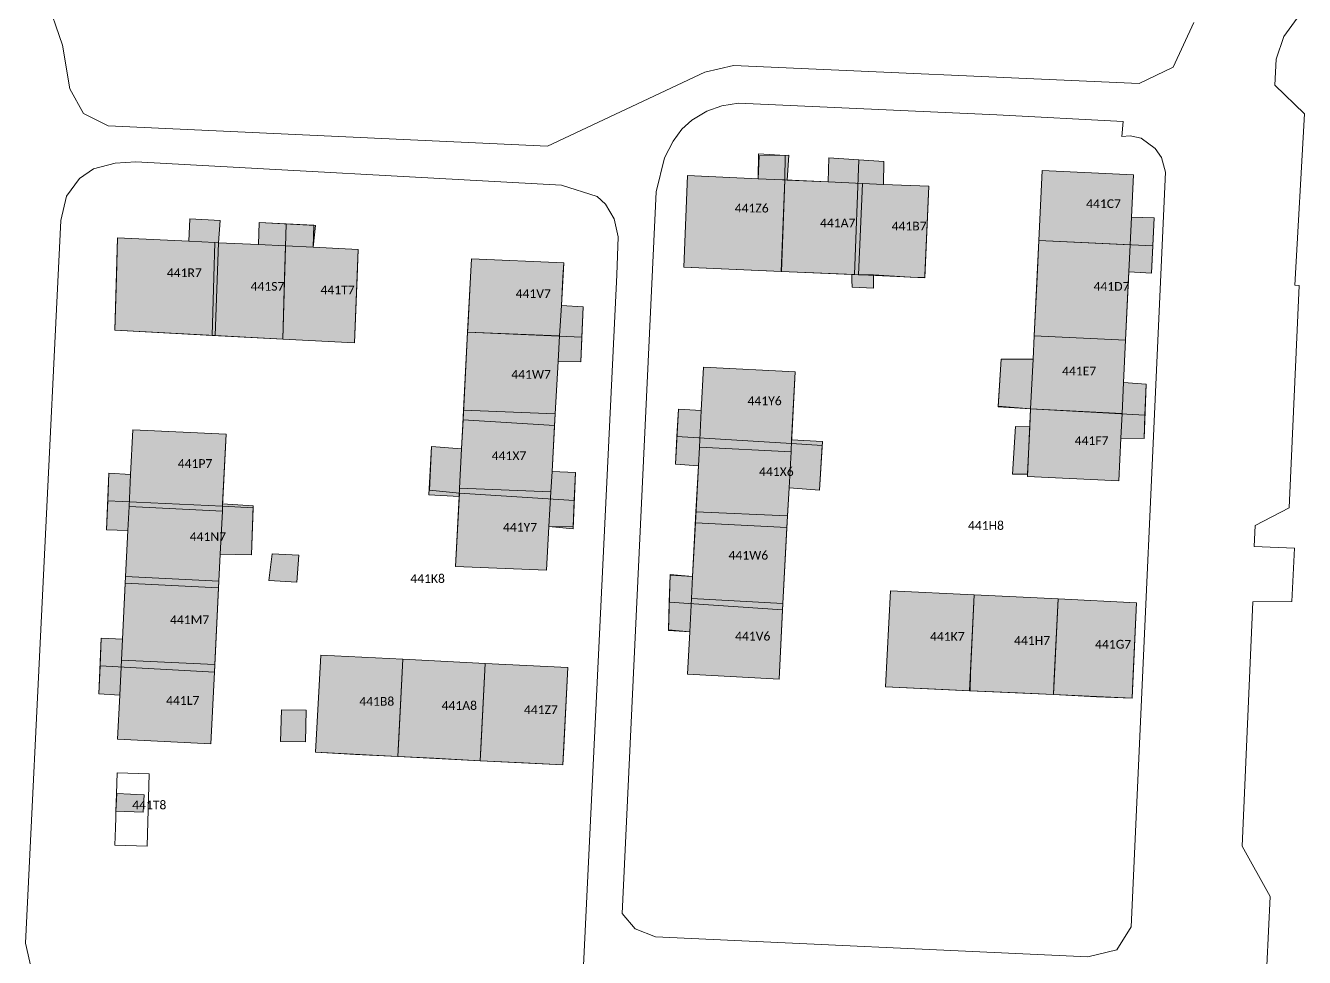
# Model space of a CAD drawing. Header units: metres. Extents: x 113120 to 240396, y 120329 to 242116.
# Drawn here: x 117656 to 117773.3, y 121612.6 to 121698.1 of the extents above; entities that cross this region are included whole.
import ezdxf

# ---------------------------------------------------------------- set-up
doc = ezdxf.new("R2010")
doc.units = ezdxf.units.M
doc.header["$LTSCALE"] = 3
for name, color, linetype, lineweight in [('Bpn_CaPa', 78, 'Continuous', 0), ('Bpn_ReBu', 4, 'Continuous', 0), ('Bpt_CaNu', 7, 'Continuous', 0), ('Hachure bâtiment', 11, 'Continuous', 0)]:
    doc.layers.add(name, color=color, linetype=linetype, lineweight=lineweight)
doc.styles.add('Legend', font='')
doc.styles.get('Legend').set_extended_font_data('Calibri')

msp = doc.modelspace()

# ---------------------------------------------------------------- hatches: boundary and pattern name
at = {"layer": 'Hachure bâtiment'}
h = msp.add_hatch(color=256, dxfattribs=at)
h.dxf.hatch_style = 1
h.paths.add_polyline_path([(117725.85, 121683.89), (117725.64, 121683.9), (117725.41, 121683.91), (117723.2, 121684.01), (117723.27, 121686.13), (117726, 121686.17)])
h = msp.add_hatch(color=256, dxfattribs=at)
h.dxf.hatch_style = 1
h.paths.add_polyline_path([(117734.7, 121685.6), (117734.67, 121683.5), (117732.75, 121683.59), (117729.6, 121683.73), (117729.68, 121685.92)])
h = msp.add_hatch(color=256, dxfattribs=at)
h.dxf.hatch_style = 1
h.paths.add_polyline_path([(117757.62, 121684.38), (117757.43, 121680.48), (117757.3, 121677.95), (117748.93, 121678.35), (117749.23, 121684.78)])
h = msp.add_hatch(color=256, dxfattribs=at)
h.dxf.hatch_style = 1
h.paths.add_polyline_path([(117723.2, 121684.01), (117725.41, 121683.91), (117725.64, 121683.9), (117725.34, 121675.52), (117716.37, 121675.92), (117716.72, 121684.3)])
h = msp.add_hatch(color=256, dxfattribs=at)
h.dxf.hatch_style = 1
h.paths.add_polyline_path([(117725.85, 121683.89), (117729.6, 121683.73), (117732.75, 121683.59), (117732.4, 121675.21), (117731.78, 121675.24), (117725.34, 121675.52), (117725.64, 121683.9)])
h = msp.add_hatch(color=256, dxfattribs=at)
h.dxf.hatch_style = 1
h.paths.add_polyline_path([(117734.67, 121683.5), (117738.83, 121683.32), (117738.49, 121675.15), (117738.48, 121674.97), (117737.14, 121675), (117733.78, 121675.19), (117732.4, 121675.21), (117732.75, 121683.59)])
h = msp.add_hatch(color=256, dxfattribs=at)
h.dxf.hatch_style = 1
h.paths.add_polyline_path([(117673.83, 121680.2), (117673.68, 121678.15), (117673.34, 121678.17), (117670.98, 121678.28), (117671.07, 121680.33)])
h = msp.add_hatch(color=256, dxfattribs=at)
h.dxf.hatch_style = 1
h.paths.add_polyline_path([(117682.6, 121679.73), (117682.38, 121677.73), (117679.82, 121677.86), (117677.37, 121677.98), (117677.42, 121680)])
h = msp.add_hatch(color=256, dxfattribs=at)
h.dxf.hatch_style = 1
h.paths.add_polyline_path([(117759.52, 121680.42), (117759.28, 121675.37), (117757.19, 121675.47), (117757.18, 121675.47), (117757.3, 121677.95), (117757.43, 121680.48)])
h = msp.add_hatch(color=256, dxfattribs=at)
h.dxf.hatch_style = 1
h.paths.add_polyline_path([(117670.98, 121678.28), (117673.34, 121678.17), (117673.25, 121675), (117673.1, 121669.65), (117664.18, 121670.12), (117664.33, 121675), (117664.43, 121678.6)])
h = msp.add_hatch(color=256, dxfattribs=at)
h.dxf.hatch_style = 1
h.paths.add_polyline_path([(117673.68, 121678.15), (117677.37, 121677.98), (117679.82, 121677.86), (117679.74, 121675), (117679.58, 121669.31), (117673.1, 121669.65), (117673.25, 121675), (117673.34, 121678.17)])
h = msp.add_hatch(color=256, dxfattribs=at)
h.dxf.hatch_style = 1
h.paths.add_polyline_path([(117682.38, 121677.73), (117686.5, 121677.53), (117686.4, 121675), (117686.17, 121668.97), (117679.58, 121669.31), (117679.74, 121675), (117679.82, 121677.86)])
h = msp.add_hatch(color=256, dxfattribs=at)
h.dxf.hatch_style = 1
h.paths.add_polyline_path([(117757.3, 121677.95), (117757.18, 121675.47), (117757.19, 121675.47), (117757.17, 121675), (117756.89, 121669.22), (117748.51, 121669.62), (117748.77, 121675), (117748.93, 121678.35)])
h = msp.add_hatch(color=256, dxfattribs=at)
h.dxf.hatch_style = 1
h.paths.add_polyline_path([(117705.37, 121676.3), (117705.28, 121675), (117705.14, 121672.4), (117704.98, 121669.62), (117696.54, 121669.96), (117696.56, 121670.28), (117696.8, 121675), (117696.88, 121676.67)])
h = msp.add_hatch(color=256, dxfattribs=at)
h.dxf.hatch_style = 1
h.paths.add_polyline_path([(117732.4, 121675.21), (117733.78, 121675.19), (117733.78, 121674.91), (117733.78, 121674.61), (117733.77, 121673.97), (117731.8, 121674.08), (117731.79, 121674.7), (117731.78, 121675), (117731.78, 121675.24)])
h = msp.add_hatch(color=256, dxfattribs=at)
h.dxf.hatch_style = 1
h.paths.add_polyline_path([(117707.13, 121672.27), (117706.92, 121667.22), (117704.85, 121667.27), (117704.98, 121669.62), (117705.14, 121672.4)])
h = msp.add_hatch(color=256, dxfattribs=at)
h.dxf.hatch_style = 1
h.paths.add_polyline_path([(117704.98, 121669.62), (117704.85, 121667.27), (117704.57, 121662.46), (117696.17, 121662.8), (117696.54, 121669.96)])
h = msp.add_hatch(color=256, dxfattribs=at)
h.dxf.hatch_style = 1
h.paths.add_polyline_path([(117756.89, 121669.22), (117756.7, 121665.32), (117756.57, 121662.5), (117748.18, 121662.9), (117748.4, 121667.48), (117748.51, 121669.62)])
h = msp.add_hatch(color=256, dxfattribs=at)
h.dxf.hatch_style = 1
h.paths.add_polyline_path([(117748.18, 121662.9), (117745.2, 121663.15), (117745.48, 121667.47), (117748.4, 121667.48)])
h = msp.add_hatch(color=256, dxfattribs=at)
h.dxf.hatch_style = 1
h.paths.add_polyline_path([(117726.58, 121666.3), (117726.26, 121660.08), (117726.2, 121658.96), (117717.8, 121659.41), (117717.97, 121662.77), (117718.18, 121666.73)])
h = msp.add_hatch(color=256, dxfattribs=at)
h.dxf.hatch_style = 1
h.paths.add_polyline_path([(117758.78, 121665.18), (117758.58, 121660.18), (117756.46, 121660.22), (117756.57, 121662.5), (117756.7, 121665.32)])
h = msp.add_hatch(color=256, dxfattribs=at)
h.dxf.hatch_style = 1
h.paths.add_polyline_path([(117704.57, 121662.46), (117704.28, 121657.17), (117704.17, 121655.3), (117695.8, 121655.63), (117695.99, 121659.25), (117696.1, 121661.52), (117696.17, 121662.8)])
h = msp.add_hatch(color=256, dxfattribs=at)
h.dxf.hatch_style = 1
h.paths.add_polyline_path([(117717.97, 121662.77), (117717.8, 121659.41), (117717.71, 121657.7), (117715.62, 121657.83), (117715.87, 121662.87)])
h = msp.add_hatch(color=256, dxfattribs=at)
h.dxf.hatch_style = 1
h.paths.add_polyline_path([(117756.57, 121662.5), (117756.46, 121660.22), (117756.27, 121656.3), (117747.88, 121656.7), (117747.89, 121656.93), (117748.1, 121661.25), (117748.18, 121662.9)])
h = msp.add_hatch(color=256, dxfattribs=at)
h.dxf.hatch_style = 1
h.paths.add_polyline_path([(117674.38, 121660.58), (117674.07, 121654.2), (117674.04, 121653.54), (117665.49, 121653.96), (117665.63, 121656.9), (117665.83, 121661)])
h = msp.add_hatch(color=256, dxfattribs=at)
h.dxf.hatch_style = 1
h.paths.add_polyline_path([(117748.1, 121661.25), (117747.89, 121656.93), (117746.53, 121656.92), (117746.78, 121661.28)])
h = msp.add_hatch(color=256, dxfattribs=at)
h.dxf.hatch_style = 1
h.paths.add_polyline_path([(117729.1, 121659.92), (117728.8, 121655.47), (117726.02, 121655.68), (117726.2, 121658.96), (117726.26, 121660.08)])
h = msp.add_hatch(color=256, dxfattribs=at)
h.dxf.hatch_style = 1
h.paths.add_polyline_path([(117695.99, 121659.25), (117695.8, 121655.63), (117695.76, 121654.87), (117692.98, 121655.04), (117693.22, 121659.47)])
h = msp.add_hatch(color=256, dxfattribs=at)
h.dxf.hatch_style = 1
h.paths.add_polyline_path([(117726.2, 121658.96), (117726.02, 121655.68), (117725.91, 121653.58), (117725.83, 121652.02), (117717.43, 121652.47), (117717.71, 121657.7), (117717.8, 121659.41)])
h = msp.add_hatch(color=256, dxfattribs=at)
h.dxf.hatch_style = 1
h.paths.add_polyline_path([(117665.63, 121656.9), (117665.49, 121653.96), (117665.38, 121651.77), (117663.43, 121651.83), (117663.62, 121657)])
h = msp.add_hatch(color=256, dxfattribs=at)
h.dxf.hatch_style = 1
h.paths.add_polyline_path([(117706.42, 121657.07), (117706.23, 121651.92), (117703.99, 121652.12), (117704.17, 121655.3), (117704.28, 121657.17)])
h = msp.add_hatch(color=256, dxfattribs=at)
h.dxf.hatch_style = 1
h.paths.add_polyline_path([(117704.17, 121655.3), (117703.99, 121652.12), (117703.77, 121648.13), (117695.43, 121648.47), (117695.76, 121654.87), (117695.8, 121655.63)])
h = msp.add_hatch(color=256, dxfattribs=at)
h.dxf.hatch_style = 1
h.paths.add_polyline_path([(117674.04, 121653.54), (117673.84, 121649.6), (117673.69, 121646.5), (117665.14, 121646.92), (117665.38, 121651.77), (117665.49, 121653.96)])
h = msp.add_hatch(color=256, dxfattribs=at)
h.dxf.hatch_style = 1
h.paths.add_polyline_path([(117676.88, 121654.03), (117676.73, 121649.52), (117673.84, 121649.6), (117674.04, 121653.54), (117674.07, 121654.2)])
h = msp.add_hatch(color=256, dxfattribs=at)
h.dxf.hatch_style = 1
h.paths.add_polyline_path([(117725.83, 121652.02), (117725.46, 121645.05), (117717.07, 121645.53), (117717.17, 121647.55), (117717.43, 121652.47)])
h = msp.add_hatch(color=256, dxfattribs=at)
h.dxf.hatch_style = 1
h.paths.add_polyline_path([(117681.07, 121649.5), (117680.87, 121647.03), (117678.3, 121647.18), (117678.62, 121649.63)])
h = msp.add_hatch(color=256, dxfattribs=at)
h.dxf.hatch_style = 1
h.paths.add_polyline_path([(117673.69, 121646.5), (117673.34, 121639.46), (117664.79, 121639.88), (117664.89, 121641.8), (117665.14, 121646.92)])
h = msp.add_hatch(color=256, dxfattribs=at)
h.dxf.hatch_style = 1
h.paths.add_polyline_path([(117717.17, 121647.55), (117717.07, 121645.53), (117716.91, 121642.47), (117714.97, 121642.6), (117715.12, 121647.72)])
h = msp.add_hatch(color=256, dxfattribs=at)
h.dxf.hatch_style = 1
h.paths.add_polyline_path([(117743.01, 121645.85), (117742.58, 121637.07), (117734.88, 121637.43), (117735.32, 121646.22)])
h = msp.add_hatch(color=256, dxfattribs=at)
h.dxf.hatch_style = 1
h.paths.add_polyline_path([(117750.7, 121645.48), (117750.27, 121636.71), (117742.58, 121637.07), (117743.01, 121645.85)])
h = msp.add_hatch(color=256, dxfattribs=at)
h.dxf.hatch_style = 1
h.paths.add_polyline_path([(117725.46, 121645.05), (117725.1, 121638.13), (117716.7, 121638.58), (117716.91, 121642.47), (117717.07, 121645.53)])
h = msp.add_hatch(color=256, dxfattribs=at)
h.dxf.hatch_style = 1
h.paths.add_polyline_path([(117757.9, 121645.13), (117757.48, 121636.37), (117750.27, 121636.71), (117750.7, 121645.48)])
h = msp.add_hatch(color=256, dxfattribs=at)
h.dxf.hatch_style = 1
h.paths.add_polyline_path([(117664.89, 121641.8), (117664.79, 121639.88), (117664.63, 121636.65), (117662.72, 121636.78), (117662.92, 121641.87)])
h = msp.add_hatch(color=256, dxfattribs=at)
h.dxf.hatch_style = 1
h.paths.add_polyline_path([(117673.34, 121639.46), (117673.31, 121638.78), (117672.98, 121632.2), (117664.43, 121632.62), (117664.63, 121636.65), (117664.79, 121639.88)])
h = msp.add_hatch(color=256, dxfattribs=at)
h.dxf.hatch_style = 1
h.paths.add_polyline_path([(117690.61, 121639.95), (117690.13, 121631.03), (117682.58, 121631.42), (117683.07, 121640.33)])
h = msp.add_hatch(color=256, dxfattribs=at)
h.dxf.hatch_style = 1
h.paths.add_polyline_path([(117698.16, 121639.57), (117697.68, 121630.65), (117690.13, 121631.03), (117690.61, 121639.95)])
h = msp.add_hatch(color=256, dxfattribs=at)
h.dxf.hatch_style = 1
h.paths.add_polyline_path([(117705.72, 121639.18), (117705.27, 121630.27), (117697.68, 121630.65), (117698.16, 121639.57)])
h = msp.add_hatch(color=256, dxfattribs=at)
h.dxf.hatch_style = 1
h.paths.add_polyline_path([(117681.73, 121635.27), (117681.67, 121632.37), (117679.38, 121632.42), (117679.47, 121635.32)])
h = msp.add_hatch(color=256, dxfattribs=at)
h.dxf.hatch_style = 1
h.paths.add_polyline_path([(117666.87, 121627.52), (117666.77, 121625.92), (117664.28, 121626.03), (117664.37, 121627.63)])

# ---------------------------------------------------------------- linework, layer by layer
at = {"layer": 'Bpn_CaPa'}
for points in [[(117763.16, 121698.33), (117761.26, 121694.24), (117758.14, 121692.76), (117720.94, 121694.39), (117718.31, 121693.79), (117703.86, 121686.99), (117663.58, 121688.86), (117661.31, 121689.99), (117660.06, 121692.27), (117659.37, 121696.27), (117657.83, 121700.81)], [(117657.83, 121700.81), (117659.37, 121696.27), (117660.06, 121692.27), (117661.31, 121689.99), (117663.58, 121688.86), (117703.86, 121686.99), (117718.31, 121693.79), (117720.94, 121694.39), (117758.14, 121692.76), (117761.26, 121694.24), (117763.16, 121698.33)], [(117772.87, 121699.08), (117771.4, 121697.05), (117770.71, 121694.98), (117770.57, 121692.61), (117773.29, 121689.97), (117772.41, 121674.24), (117772.8, 121674.23), (117771.9, 121653.85), (117768.77, 121652.22), (117768.68, 121650.3), (117772.37, 121650.13), (117772.14, 121645.26), (117768.57, 121645.23), (117767.57, 121622.82), (117770.15, 121618.18), (117769.23, 121599.13)], [(117769.23, 121599.13), (117770.15, 121618.18), (117767.57, 121622.82), (117768.57, 121645.23), (117772.14, 121645.26), (117772.37, 121650.13), (117768.68, 121650.3), (117768.77, 121652.22), (117771.9, 121653.85), (117772.8, 121674.23), (117772.41, 121674.24), (117773.29, 121689.97), (117770.57, 121692.61), (117770.71, 121694.98), (117771.4, 121697.05), (117772.87, 121699.08)]]:
    msp.add_lwpolyline(points, dxfattribs=at)
for points in [[(117756.67, 121689.26), (117745.08, 121689.87), (117721.39, 121690.94), (117719.87, 121690.7), (117718.47, 121690.2), (117717.1, 121689.38), (117716.18, 121688.56), (117715.38, 121687.46), (117714.61, 121685.94), (117713.82, 121682.8), (117710.71, 121616.64), (117711.9, 121615.24), (117713.76, 121614.51), (117753.44, 121612.67), (117756.08, 121613.31), (117757.39, 121615.4), (117760.54, 121684.63), (117760.18, 121685.97), (117759.61, 121686.78), (117758.31, 121687.72), (117757.31, 121687.96), (117756.54, 121687.89), (117756.67, 121689.26)], [(117756.67, 121689.26), (117756.54, 121687.89), (117757.31, 121687.96), (117758.31, 121687.72), (117759.61, 121686.78), (117760.18, 121685.97), (117760.54, 121684.63), (117757.39, 121615.4), (117756.08, 121613.31), (117753.44, 121612.67), (117713.76, 121614.51), (117711.9, 121615.24), (117710.71, 121616.64), (117713.82, 121682.8), (117714.61, 121685.94), (117715.38, 121687.46), (117716.18, 121688.56), (117717.1, 121689.38), (117718.47, 121690.2), (117719.87, 121690.7), (117721.39, 121690.94), (117745.08, 121689.87), (117756.67, 121689.26)], [(117732.43, 121685.74), (117729.68, 121685.92), (117729.6, 121683.73), (117725.64, 121683.9), (117725.66, 121686.16), (117723.23, 121686.29), (117723.2, 121684.01), (117716.72, 121684.3), (117716.37, 121675.92), (117725.29, 121675.52), (117732.03, 121675.23), (117738.48, 121674.93), (117738.83, 121683.32), (117734.67, 121683.5), (117734.7, 121685.6), (117732.43, 121685.74)], [(117725.29, 121675.52), (117716.37, 121675.92), (117716.72, 121684.3), (117723.2, 121684.01), (117723.23, 121686.29), (117725.66, 121686.16), (117725.64, 121683.9), (117725.29, 121675.52)], [(117732.43, 121685.74), (117732.03, 121675.23), (117725.29, 121675.52), (117725.64, 121683.9), (117729.6, 121683.73), (117729.68, 121685.92), (117732.43, 121685.74)], [(117732.43, 121685.74), (117734.7, 121685.6), (117734.67, 121683.5), (117738.83, 121683.32), (117738.48, 121674.93), (117732.03, 121675.23), (117732.43, 121685.74)], [(117709.97, 121680.34), (117709.17, 121681.69), (117708.41, 121682.38), (117705.14, 121683.41), (117666.1, 121685.56), (117664.21, 121685.44), (117662.21, 121684.91), (117660.93, 121684.05), (117659.75, 121682.43), (117659.22, 121680.17), (117655.99, 121613.92), (117656.55, 121611.5), (117657.86, 121610.76), (117659.75, 121610.35), (117704.19, 121608.32), (117705.03, 121608.54), (117705.75, 121609), (117706.6, 121609.94), (117707.13, 121611.22), (117710.22, 121675.19), (117710.34, 121678.7), (117709.97, 121680.34)], [(117709.97, 121680.34), (117710.34, 121678.7), (117710.22, 121675.19), (117707.13, 121611.22), (117706.6, 121609.94), (117705.75, 121609), (117705.03, 121608.54), (117704.19, 121608.32), (117659.75, 121610.35), (117657.86, 121610.76), (117656.55, 121611.5), (117655.99, 121613.92), (117659.22, 121680.17), (117659.75, 121682.43), (117660.93, 121684.05), (117662.21, 121684.91), (117664.21, 121685.44), (117666.1, 121685.56), (117705.14, 121683.41), (117708.41, 121682.38), (117709.17, 121681.69), (117709.97, 121680.34)], [(117748.18, 121662.9), (117747.88, 121656.7), (117756.27, 121656.3), (117756.46, 121660.22), (117758.58, 121660.18), (117758.67, 121662.34), (117758.78, 121665.18), (117756.7, 121665.32), (117756.89, 121669.22), (117757.18, 121675.47), (117759.28, 121675.37), (117759.4, 121677.85), (117759.52, 121680.42), (117757.43, 121680.48), (117757.62, 121684.38), (117749.23, 121684.78), (117748.93, 121678.35), (117748.5, 121669.62), (117748.4, 121667.48), (117745.48, 121667.47), (117745.2, 121663.1), (117748.18, 121662.9)], [(117759.4, 121677.85), (117748.93, 121678.35), (117749.23, 121684.78), (117757.62, 121684.38), (117757.43, 121680.48), (117759.52, 121680.42), (117759.4, 121677.85)], [(117679.58, 121669.31), (117686.17, 121668.97), (117686.5, 121677.53), (117682.38, 121677.73), (117682.43, 121679.75), (117679.89, 121679.87), (117677.42, 121680), (117677.37, 121677.97), (117673.68, 121678.15), (117673.83, 121680.2), (117671.07, 121680.33), (117670.98, 121678.28), (117664.43, 121678.6), (117664.18, 121670.12), (117673.37, 121669.64), (117679.58, 121669.31)], [(117673.68, 121678.15), (117673.37, 121669.64), (117664.18, 121670.12), (117664.43, 121678.6), (117670.98, 121678.28), (117671.07, 121680.33), (117673.83, 121680.2), (117673.68, 121678.15)], [(117679.58, 121669.31), (117673.37, 121669.64), (117673.68, 121678.15), (117677.37, 121677.97), (117677.42, 121680), (117679.89, 121679.87), (117679.58, 121669.31)], [(117679.58, 121669.31), (117679.89, 121679.87), (117682.43, 121679.75), (117682.38, 121677.73), (117686.5, 121677.53), (117686.17, 121668.97), (117679.58, 121669.31)], [(117759.4, 121677.85), (117759.28, 121675.37), (117757.18, 121675.47), (117756.89, 121669.22), (117748.5, 121669.62), (117748.93, 121678.35), (117759.4, 121677.85)], [(117706.32, 121654.52), (117706.42, 121657.07), (117704.28, 121657.17), (117704.51, 121661.38), (117704.85, 121667.27), (117706.92, 121667.22), (117707.02, 121669.5), (117707.13, 121672.27), (117705.14, 121672.4), (117705.37, 121676.3), (117696.88, 121676.67), (117696.54, 121669.96), (117696.13, 121661.91), (117695.99, 121659.25), (117693.22, 121659.47), (117693.03, 121655.45), (117695.78, 121655.19), (117695.43, 121648.47), (117703.77, 121648.13), (117703.99, 121652.11), (117706.23, 121652.08), (117706.32, 121654.52)], [(117696.54, 121669.96), (117696.88, 121676.67), (117705.37, 121676.3), (117705.14, 121672.4), (117707.13, 121672.27), (117707.02, 121669.5), (117696.54, 121669.96)], [(117696.54, 121669.96), (117707.02, 121669.5), (117706.92, 121667.22), (117704.85, 121667.27), (117704.51, 121661.38), (117696.13, 121661.91), (117696.54, 121669.96)], [(117748.18, 121662.9), (117745.2, 121663.1), (117745.48, 121667.47), (117748.4, 121667.48), (117748.5, 121669.62), (117756.89, 121669.22), (117756.7, 121665.32), (117758.78, 121665.18), (117758.67, 121662.34), (117748.18, 121662.9)], [(117715.04, 121645.2), (117714.97, 121642.65), (117716.91, 121642.47), (117716.7, 121638.58), (117725.1, 121638.13), (117725.43, 121644.47), (117725.89, 121653.11), (117726.02, 121655.68), (117728.8, 121655.47), (117729.07, 121659.54), (117726.24, 121659.75), (117726.58, 121666.3), (117718.18, 121666.73), (117717.97, 121662.77), (117715.87, 121662.87), (117715.74, 121660.39), (117715.62, 121657.83), (117717.71, 121657.7), (117717.48, 121653.47), (117717.17, 121647.55), (117715.12, 121647.67), (117715.04, 121645.2)], [(117726.24, 121659.75), (117715.74, 121660.39), (117715.87, 121662.87), (117717.97, 121662.77), (117718.18, 121666.73), (117726.58, 121666.3), (117726.24, 121659.75)], [(117748.18, 121662.9), (117758.67, 121662.34), (117758.58, 121660.18), (117756.46, 121660.22), (117756.27, 121656.3), (117747.88, 121656.7), (117748.18, 121662.9)], [(117665.17, 121647.55), (117664.89, 121641.8), (117662.92, 121641.87), (117662.82, 121639.35), (117662.72, 121636.78), (117664.63, 121636.65), (117664.43, 121632.62), (117672.98, 121632.2), (117673.32, 121638.78), (117673.72, 121647.12), (117673.84, 121649.6), (117676.73, 121649.52), (117676.88, 121653.84), (117674.06, 121654), (117674.38, 121660.58), (117665.83, 121661), (117665.63, 121656.9), (117663.62, 121657), (117663.53, 121654.48), (117663.43, 121651.83), (117665.38, 121651.77), (117665.17, 121647.55)], [(117663.53, 121654.48), (117663.62, 121657), (117665.63, 121656.9), (117665.83, 121661), (117674.38, 121660.58), (117674.06, 121654), (117663.53, 121654.48)], [(117706.32, 121654.52), (117695.78, 121655.19), (117693.03, 121655.45), (117693.22, 121659.47), (117695.99, 121659.25), (117696.13, 121661.91), (117704.51, 121661.38), (117704.28, 121657.17), (117706.42, 121657.07), (117706.32, 121654.52)], [(117725.89, 121653.11), (117717.48, 121653.47), (117717.71, 121657.7), (117715.62, 121657.83), (117715.74, 121660.39), (117726.24, 121659.75), (117729.07, 121659.54), (117728.8, 121655.47), (117726.02, 121655.68), (117725.89, 121653.11)], [(117706.32, 121654.52), (117706.23, 121652.08), (117703.99, 121652.11), (117703.77, 121648.13), (117695.43, 121648.47), (117695.78, 121655.19), (117706.32, 121654.52)], [(117665.17, 121647.55), (117665.38, 121651.77), (117663.43, 121651.83), (117663.53, 121654.48), (117674.06, 121654), (117676.88, 121653.84), (117676.73, 121649.52), (117673.84, 121649.6), (117673.72, 121647.12), (117665.17, 121647.55)], [(117715.04, 121645.2), (117715.12, 121647.67), (117717.17, 121647.55), (117717.48, 121653.47), (117725.89, 121653.11), (117725.43, 121644.47), (117715.04, 121645.2)], [(117665.17, 121647.55), (117673.72, 121647.12), (117673.32, 121638.78), (117662.82, 121639.35), (117662.92, 121641.87), (117664.89, 121641.8), (117665.17, 121647.55)], [(117750.27, 121636.71), (117754.22, 121636.52), (117757.48, 121636.37), (117757.56, 121637.93), (117757.9, 121645.13), (117750.7, 121645.48), (117743.01, 121645.85), (117735.32, 121646.22), (117734.88, 121637.43), (117739.47, 121637.22), (117742.62, 121637.07), (117746.98, 121636.86), (117750.27, 121636.71)], [(117743.01, 121645.85), (117742.66, 121638.68), (117742.62, 121637.07), (117739.47, 121637.22), (117734.88, 121637.43), (117735.32, 121646.22), (117743.01, 121645.85)], [(117750.27, 121636.71), (117746.98, 121636.86), (117742.62, 121637.07), (117742.66, 121638.68), (117743.01, 121645.85), (117750.7, 121645.48), (117750.35, 121638.23), (117750.27, 121636.71)], [(117715.04, 121645.2), (117725.43, 121644.47), (117725.1, 121638.13), (117716.7, 121638.58), (117716.91, 121642.47), (117714.97, 121642.65), (117715.04, 121645.2)], [(117750.27, 121636.71), (117750.35, 121638.23), (117750.7, 121645.48), (117757.9, 121645.13), (117757.56, 121637.93), (117757.48, 121636.37), (117754.22, 121636.52), (117750.27, 121636.71)], [(117690.13, 121631.03), (117686.25, 121631.23), (117682.58, 121631.42), (117683.07, 121640.33), (117690.61, 121639.95), (117690.22, 121632.72), (117690.13, 121631.03)], [(117697.68, 121630.65), (117701.66, 121630.45), (117705.27, 121630.27), (117705.35, 121631.85), (117705.72, 121639.18), (117698.16, 121639.57), (117690.61, 121639.95), (117683.07, 121640.33), (117682.58, 121631.42), (117686.25, 121631.23), (117690.13, 121631.03), (117693.45, 121630.87), (117697.68, 121630.65)], [(117697.68, 121630.65), (117693.45, 121630.87), (117690.13, 121631.03), (117690.22, 121632.72), (117690.61, 121639.95), (117698.16, 121639.57), (117697.77, 121632.33), (117697.68, 121630.65)], [(117673.32, 121638.78), (117672.98, 121632.2), (117664.43, 121632.62), (117664.63, 121636.65), (117662.72, 121636.78), (117662.82, 121639.35), (117673.32, 121638.78)], [(117697.68, 121630.65), (117697.77, 121632.33), (117698.16, 121639.57), (117705.72, 121639.18), (117705.35, 121631.85), (117705.27, 121630.27), (117701.66, 121630.45), (117697.68, 121630.65)], [(117664.33, 121627.61), (117664.28, 121626.01), (117664.26, 121625.45), (117664.23, 121624.5), (117664.19, 121622.91), (117667.14, 121622.81), (117667.34, 121629.45), (117664.4, 121629.55), (117664.33, 121627.61)], [(117664.33, 121627.61), (117664.4, 121629.55), (117667.34, 121629.45), (117667.14, 121622.81), (117664.19, 121622.91), (117664.23, 121624.5), (117664.26, 121625.45), (117664.28, 121626.01), (117664.33, 121627.61)]]:
    msp.add_lwpolyline(points, close=True, dxfattribs=at)
at = {"layer": 'Bpn_ReBu'}
for points in [[(117725.85, 121683.89), (117725.64, 121683.9), (117725.41, 121683.91), (117723.2, 121684.01), (117723.27, 121686.13), (117726, 121686.17), (117725.85, 121683.89)], [(117734.7, 121685.6), (117734.67, 121683.5), (117732.75, 121683.59), (117729.6, 121683.73), (117729.68, 121685.92), (117734.7, 121685.6)], [(117757.62, 121684.38), (117757.43, 121680.48), (117757.3, 121677.95), (117748.93, 121678.35), (117749.23, 121684.78), (117757.62, 121684.38)], [(117723.2, 121684.01), (117725.41, 121683.91), (117725.64, 121683.9), (117725.34, 121675.52), (117716.37, 121675.92), (117716.72, 121684.3), (117723.2, 121684.01)], [(117725.85, 121683.89), (117729.6, 121683.73), (117732.75, 121683.59), (117732.4, 121675.21), (117731.78, 121675.24), (117725.34, 121675.52), (117725.64, 121683.9), (117725.85, 121683.89)], [(117734.67, 121683.5), (117738.83, 121683.32), (117738.49, 121675.15), (117738.48, 121674.97), (117737.14, 121675), (117733.78, 121675.19), (117732.4, 121675.21), (117732.75, 121683.59), (117734.67, 121683.5)], [(117673.83, 121680.2), (117673.68, 121678.15), (117673.34, 121678.17), (117670.98, 121678.28), (117671.07, 121680.33), (117673.83, 121680.2)], [(117682.6, 121679.73), (117682.38, 121677.73), (117679.82, 121677.86), (117677.37, 121677.98), (117677.42, 121680), (117682.6, 121679.73)], [(117759.52, 121680.42), (117759.28, 121675.37), (117757.19, 121675.47), (117757.18, 121675.47), (117757.3, 121677.95), (117757.43, 121680.48), (117759.52, 121680.42)], [(117670.98, 121678.28), (117673.34, 121678.17), (117673.25, 121675), (117673.1, 121669.65), (117664.18, 121670.12), (117664.33, 121675), (117664.43, 121678.6), (117670.98, 121678.28)], [(117673.68, 121678.15), (117677.37, 121677.98), (117679.82, 121677.86), (117679.74, 121675), (117679.58, 121669.31), (117673.1, 121669.65), (117673.25, 121675), (117673.34, 121678.17), (117673.68, 121678.15)], [(117682.38, 121677.73), (117686.5, 121677.53), (117686.4, 121675), (117686.17, 121668.97), (117679.58, 121669.31), (117679.74, 121675), (117679.82, 121677.86), (117682.38, 121677.73)], [(117757.3, 121677.95), (117757.18, 121675.47), (117757.19, 121675.47), (117757.17, 121675), (117756.89, 121669.22), (117748.51, 121669.62), (117748.77, 121675), (117748.93, 121678.35), (117757.3, 121677.95)], [(117705.37, 121676.3), (117705.28, 121675), (117705.14, 121672.4), (117704.98, 121669.62), (117696.54, 121669.96), (117696.56, 121670.28), (117696.8, 121675), (117696.88, 121676.67), (117705.37, 121676.3)], [(117732.4, 121675.21), (117733.78, 121675.19), (117733.78, 121674.91), (117733.78, 121674.61), (117733.77, 121673.97), (117731.8, 121674.08), (117731.79, 121674.7), (117731.78, 121675), (117731.78, 121675.24), (117732.4, 121675.21)], [(117707.13, 121672.27), (117706.92, 121667.22), (117704.85, 121667.27), (117704.98, 121669.62), (117705.14, 121672.4), (117707.13, 121672.27)], [(117704.98, 121669.62), (117704.85, 121667.27), (117704.57, 121662.46), (117696.17, 121662.8), (117696.54, 121669.96), (117704.98, 121669.62)], [(117756.89, 121669.22), (117756.7, 121665.32), (117756.57, 121662.5), (117748.18, 121662.9), (117748.4, 121667.48), (117748.51, 121669.62), (117756.89, 121669.22)], [(117748.18, 121662.9), (117745.2, 121663.15), (117745.48, 121667.47), (117748.4, 121667.48), (117748.18, 121662.9)], [(117726.58, 121666.3), (117726.26, 121660.08), (117726.2, 121658.96), (117717.8, 121659.41), (117717.97, 121662.77), (117718.18, 121666.73), (117726.58, 121666.3)], [(117758.78, 121665.18), (117758.58, 121660.18), (117756.46, 121660.22), (117756.57, 121662.5), (117756.7, 121665.32), (117758.78, 121665.18)], [(117704.57, 121662.46), (117704.28, 121657.17), (117704.17, 121655.3), (117695.8, 121655.63), (117695.99, 121659.25), (117696.1, 121661.52), (117696.17, 121662.8), (117704.57, 121662.46)], [(117717.97, 121662.77), (117717.8, 121659.41), (117717.71, 121657.7), (117715.62, 121657.83), (117715.87, 121662.87), (117717.97, 121662.77)], [(117756.57, 121662.5), (117756.46, 121660.22), (117756.27, 121656.3), (117747.88, 121656.7), (117747.89, 121656.93), (117748.1, 121661.25), (117748.18, 121662.9), (117756.57, 121662.5)], [(117674.38, 121660.58), (117674.07, 121654.2), (117674.04, 121653.54), (117665.49, 121653.96), (117665.63, 121656.9), (117665.83, 121661), (117674.38, 121660.58)], [(117748.1, 121661.25), (117747.89, 121656.93), (117746.53, 121656.92), (117746.78, 121661.28), (117748.1, 121661.25)], [(117729.1, 121659.92), (117728.8, 121655.47), (117726.02, 121655.68), (117726.2, 121658.96), (117726.26, 121660.08), (117729.1, 121659.92)], [(117695.99, 121659.25), (117695.8, 121655.63), (117695.76, 121654.87), (117692.98, 121655.04), (117693.22, 121659.47), (117695.99, 121659.25)], [(117726.2, 121658.96), (117726.02, 121655.68), (117725.91, 121653.58), (117725.83, 121652.02), (117717.43, 121652.47), (117717.71, 121657.7), (117717.8, 121659.41), (117726.2, 121658.96)], [(117665.63, 121656.9), (117665.49, 121653.96), (117665.38, 121651.77), (117663.43, 121651.83), (117663.62, 121657), (117665.63, 121656.9)], [(117706.42, 121657.07), (117706.23, 121651.92), (117703.99, 121652.12), (117704.17, 121655.3), (117704.28, 121657.17), (117706.42, 121657.07)], [(117704.17, 121655.3), (117703.99, 121652.12), (117703.77, 121648.13), (117695.43, 121648.47), (117695.76, 121654.87), (117695.8, 121655.63), (117704.17, 121655.3)], [(117674.04, 121653.54), (117673.84, 121649.6), (117673.69, 121646.5), (117665.14, 121646.92), (117665.38, 121651.77), (117665.49, 121653.96), (117674.04, 121653.54)], [(117676.88, 121654.03), (117676.73, 121649.52), (117673.84, 121649.6), (117674.04, 121653.54), (117674.07, 121654.2), (117676.88, 121654.03)], [(117725.83, 121652.02), (117725.46, 121645.05), (117717.07, 121645.53), (117717.17, 121647.55), (117717.43, 121652.47), (117725.83, 121652.02)], [(117681.07, 121649.5), (117680.87, 121647.03), (117678.3, 121647.18), (117678.62, 121649.63), (117681.07, 121649.5)], [(117673.69, 121646.5), (117673.34, 121639.46), (117664.79, 121639.88), (117664.89, 121641.8), (117665.14, 121646.92), (117673.69, 121646.5)], [(117717.17, 121647.55), (117717.07, 121645.53), (117716.91, 121642.47), (117714.97, 121642.6), (117715.12, 121647.72), (117717.17, 121647.55)], [(117743.01, 121645.85), (117742.58, 121637.07), (117734.88, 121637.43), (117735.32, 121646.22), (117743.01, 121645.85)], [(117750.7, 121645.48), (117750.27, 121636.71), (117742.58, 121637.07), (117743.01, 121645.85), (117750.7, 121645.48)], [(117725.46, 121645.05), (117725.1, 121638.13), (117716.7, 121638.58), (117716.91, 121642.47), (117717.07, 121645.53), (117725.46, 121645.05)], [(117757.9, 121645.13), (117757.48, 121636.37), (117750.27, 121636.71), (117750.7, 121645.48), (117757.9, 121645.13)], [(117664.89, 121641.8), (117664.79, 121639.88), (117664.63, 121636.65), (117662.72, 121636.78), (117662.92, 121641.87), (117664.89, 121641.8)], [(117673.34, 121639.46), (117673.31, 121638.78), (117672.98, 121632.2), (117664.43, 121632.62), (117664.63, 121636.65), (117664.79, 121639.88), (117673.34, 121639.46)], [(117690.61, 121639.95), (117690.13, 121631.03), (117682.58, 121631.42), (117683.07, 121640.33), (117690.61, 121639.95)], [(117698.16, 121639.57), (117697.68, 121630.65), (117690.13, 121631.03), (117690.61, 121639.95), (117698.16, 121639.57)], [(117705.72, 121639.18), (117705.27, 121630.27), (117697.68, 121630.65), (117698.16, 121639.57), (117705.72, 121639.18)], [(117681.73, 121635.27), (117681.67, 121632.37), (117679.38, 121632.42), (117679.47, 121635.32), (117681.73, 121635.27)], [(117666.87, 121627.52), (117666.77, 121625.92), (117664.28, 121626.03), (117664.37, 121627.63), (117666.87, 121627.52)]]:
    msp.add_lwpolyline(points, close=True, dxfattribs=at)

# ---------------------------------------------------------------- texts
at = {"layer": 'Bpt_CaNu', "char_height": 0.8, "attachment_point": 7, "style": 'Legend'}
for s, insert in [('441C7', (117753.27, 121681.32)), ('441Z6', (117721.04, 121680.91)), ('441A7', (117728.86, 121679.56)), ('441B7', (117735.43, 121679.27)), ('441R7', (117668.95, 121674.99)), ('441S7', (117676.63, 121673.74)), ('441T7', (117683.04, 121673.42)), ('441V7', (117700.94, 121673.08)), ('441D7', (117753.95, 121673.74)), ('441W7', (117700.54, 121665.67)), ('441E7', (117751.06, 121665.98)), ('441Y6', (117722.21, 121663.24)), ('441F7', (117752.22, 121659.6)), ('441X7', (117698.75, 121658.22)), ('441P7', (117669.95, 121657.5)), ('441X6', (117723.27, 121656.75)), ('441N7', (117671.05, 121650.8)), ('441Y7', (117699.78, 121651.66)), ('441H8', (117742.43, 121651.81)), ('441W6', (117720.47, 121649.08)), ('441K8', (117691.28, 121646.94)), ('441M7', (117669.24, 121643.17)), ('441V6', (117721.07, 121641.66)), ('441K7', (117738.95, 121641.64)), ('441H7', (117746.66, 121641.27)), ('441G7', (117754.09, 121640.92)), ('441L7', (117668.88, 121635.77)), ('441B8', (117686.6, 121635.68)), ('441A8', (117694.15, 121635.3)), ('441Z7', (117701.7, 121634.92)), ('441T8', (117665.77, 121626.18))]:
    msp.add_mtext(s, dxfattribs=dict(at, insert=insert))

doc.saveas('drawing.dxf')
